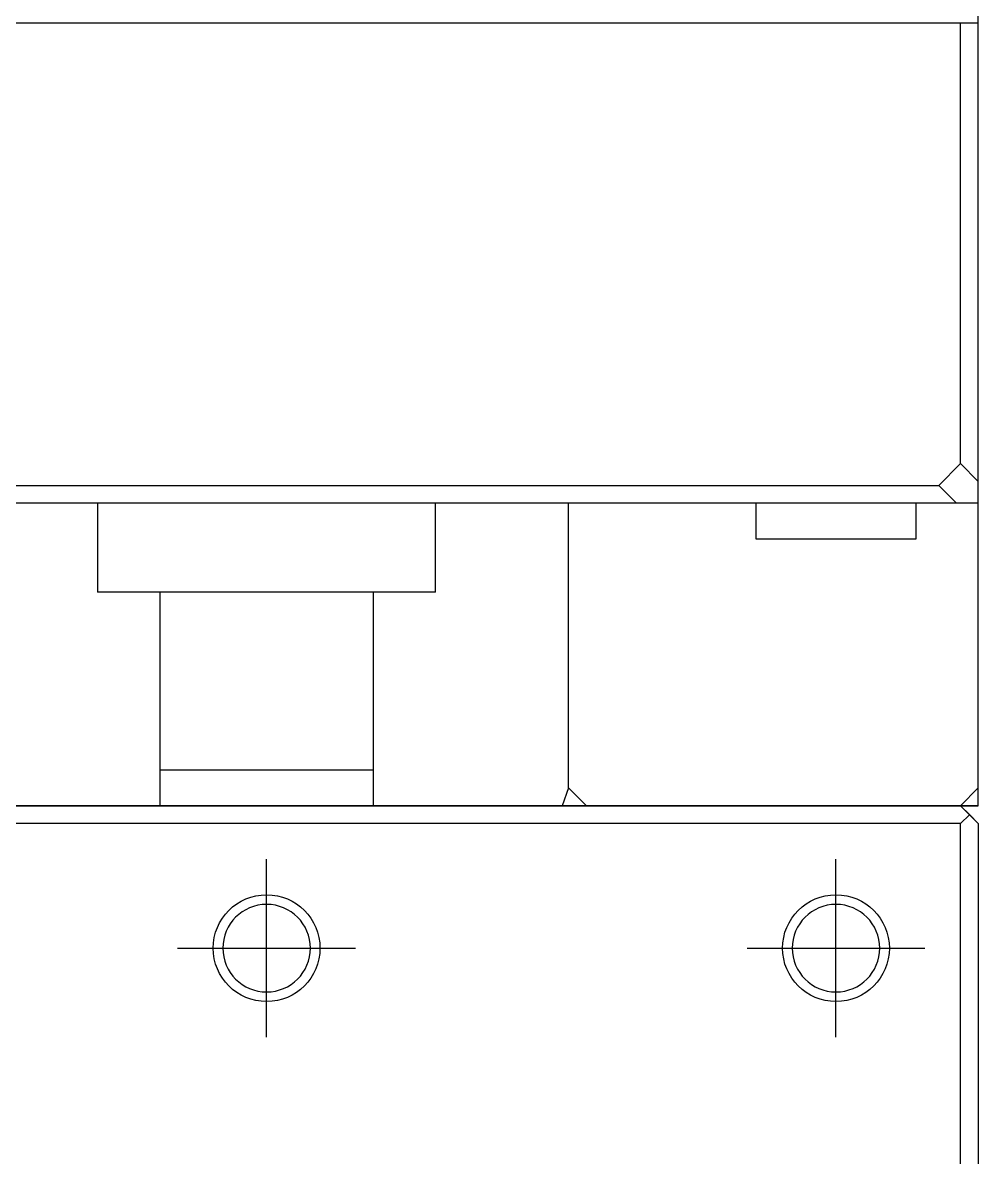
# Model space of a CAD drawing. Extents: x 0 to 634, y -8 to 556.
# Drawn here: x 270.8 to 297.66, y 75.12 to 107 of the extents above; entities that cross this region are included whole.
import ezdxf

# ---------------------------------------------------------------- set-up
doc = ezdxf.new("R2010")
doc.units = 0
doc.header["$LTSCALE"] = 0.5
doc.linetypes.add('CENTER', pattern=[50.8, 31.75, -6.35, 6.35, -6.35])
for name, color, linetype in [('MSM_CENTER', 1, 'CENTER'), ('MSM_CONTINUOUS', 7, 'CONTINUOUS'), ('MSM_NARROW', 5, 'CONTINUOUS')]:
    doc.layers.add(name, color=color, linetype=linetype)

msp = doc.modelspace()

# ---------------------------------------------------------------- linework, layer by layer
at = {"layer": 'MSM_CENTER'}
for p, q in [((277.657, 78.498), (277.657, 83.498)), ((293.657, 78.498), (293.657, 83.498)), ((275.157, 80.998), (280.157, 80.998)), ((291.157, 80.998), (296.157, 80.998))]:
    msp.add_line(p, q, dxfattribs=at)
at = {"layer": 'MSM_CONTINUOUS'}
for p, q in [((297.657, 84.999), (297.657, 154.002)), ((258.157, 106.998), (297.157, 106.998)), ((297.157, 106.998), (297.657, 106.998)), ((297.157, 94.61), (297.157, 106.998)), ((296.545, 93.998), (297.157, 94.61)), ((297.157, 94.61), (297.657, 94.11)), ((258.769, 93.998), (296.545, 93.998)), ((297.045, 93.498), (296.545, 93.998)), ((297.045, 93.498), (258.269, 93.498)), ((272.907, 93.498), (272.907, 90.999)), ((282.407, 90.999), (282.407, 93.498)), ((286.142, 85.499), (286.142, 93.498)), ((291.407, 93.498), (291.407, 92.498)), ((295.907, 92.498), (295.907, 93.498)), ((297.657, 93.498), (297.045, 93.498)), ((291.407, 92.498), (291.416, 92.498)), ((291.416, 92.498), (291.441, 92.498)), ((291.441, 92.498), (291.484, 92.498)), ((291.484, 92.498), (291.543, 92.498)), ((291.543, 92.498), (291.618, 92.498)), ((291.618, 92.498), (291.708, 92.498)), ((291.708, 92.498), (291.814, 92.498)), ((291.814, 92.498), (291.933, 92.498)), ((291.933, 92.498), (292.066, 92.498)), ((292.066, 92.498), (292.211, 92.498)), ((292.211, 92.498), (292.366, 92.498)), ((292.366, 92.498), (292.532, 92.498)), ((292.532, 92.498), (292.706, 92.498)), ((292.706, 92.498), (292.887, 92.498)), ((292.887, 92.498), (293.075, 92.498)), ((293.075, 92.498), (293.266, 92.498)), ((293.266, 92.498), (293.461, 92.498)), ((293.461, 92.498), (293.657, 92.498)), ((293.657, 92.498), (293.853, 92.498)), ((293.853, 92.498), (294.048, 92.498)), ((294.048, 92.498), (294.239, 92.498)), ((294.239, 92.498), (294.426, 92.498)), ((294.426, 92.498), (294.608, 92.498)), ((294.608, 92.498), (294.782, 92.498)), ((294.782, 92.498), (294.947, 92.498)), ((294.947, 92.498), (295.103, 92.498)), ((295.103, 92.498), (295.248, 92.498)), ((295.248, 92.498), (295.381, 92.498)), ((295.381, 92.498), (295.5, 92.498)), ((295.5, 92.498), (295.606, 92.498)), ((295.606, 92.498), (295.696, 92.498)), ((295.696, 92.498), (295.771, 92.498)), ((295.771, 92.498), (295.83, 92.498)), ((295.83, 92.498), (295.873, 92.498)), ((295.873, 92.498), (295.898, 92.498)), ((295.898, 92.498), (295.907, 92.498)), ((272.925, 90.999), (272.907, 90.999)), ((272.979, 90.999), (272.925, 90.999)), ((273.069, 90.999), (272.979, 90.999)), ((273.193, 90.999), (273.069, 90.999)), ((273.352, 90.999), (273.193, 90.999)), ((273.543, 90.999), (273.352, 90.999)), ((273.766, 90.999), (273.543, 90.999)), ((274.018, 90.998), (273.766, 90.999)), ((274.298, 90.998), (274.018, 90.998)), ((274.604, 90.998), (274.298, 90.998)), ((274.932, 90.998), (274.604, 90.998)), ((274.657, 90.998), (274.657, 84.998)), ((275.282, 90.998), (274.932, 90.998)), ((275.65, 90.998), (275.282, 90.998)), ((276.032, 90.998), (275.65, 90.998)), ((276.428, 90.998), (276.032, 90.998)), ((276.832, 90.998), (276.428, 90.998)), ((277.243, 90.998), (276.832, 90.998)), ((277.657, 90.998), (277.243, 90.998)), ((278.071, 90.998), (277.657, 90.998)), ((278.482, 90.998), (278.071, 90.998)), ((278.886, 90.998), (278.482, 90.998)), ((279.282, 90.998), (278.886, 90.998)), ((279.664, 90.998), (279.282, 90.998)), ((280.032, 90.998), (279.664, 90.998)), ((280.381, 90.998), (280.032, 90.998)), ((280.71, 90.998), (280.381, 90.998)), ((280.657, 84.998), (280.657, 90.998)), ((281.016, 90.998), (280.71, 90.998)), ((281.296, 90.998), (281.016, 90.998)), ((281.548, 90.999), (281.296, 90.998)), ((281.771, 90.999), (281.548, 90.999)), ((281.962, 90.999), (281.771, 90.999)), ((282.12, 90.999), (281.962, 90.999)), ((282.245, 90.999), (282.12, 90.999)), ((282.335, 90.999), (282.245, 90.999)), ((282.389, 90.999), (282.335, 90.999)), ((282.407, 90.999), (282.389, 90.999)), ((280.657, 85.999), (274.657, 85.999)), ((286.142, 85.499), (285.963, 84.999)), ((286.642, 84.999), (286.142, 85.499)), ((297.657, 85.499), (297.157, 84.999)), ((297.657, 85), (257.657, 85)), ((258.157, 84.998), (297.157, 84.998)), ((271.032, 85), (270.624, 85)), ((284.657, 84.998), (270.657, 84.998)), ((274.657, 85), (270.949, 85)), ((271.472, 85), (271.032, 85)), ((271.942, 85), (271.472, 85)), ((272.44, 85), (271.942, 85)), ((272.963, 85), (272.44, 85)), ((273.508, 85), (272.963, 85)), ((274.074, 85), (273.508, 85)), ((274.657, 85), (274.074, 85)), ((281.234, 85), (280.657, 85)), ((284.365, 85), (280.657, 85)), ((281.794, 85), (281.234, 85)), ((282.335, 85), (281.794, 85)), ((282.853, 85), (282.335, 85)), ((283.347, 85), (282.853, 85)), ((283.813, 85), (283.347, 85)), ((284.251, 85), (283.813, 85)), ((284.657, 85), (284.251, 85)), ((285.041, 85), (284.657, 85)), ((284.657, 84.998), (284.657, 85)), ((284.657, 84.999), (285.56, 84.999)), ((290.857, 84.998), (284.657, 84.998)), ((285.388, 85), (285.041, 85)), ((285.695, 84.999), (285.388, 85)), ((285.739, 84.999), (285.56, 84.999)), ((285.963, 84.999), (285.695, 84.999)), ((285.926, 84.999), (285.739, 84.999)), ((286.12, 84.999), (285.926, 84.999)), ((285.963, 84.999), (286.642, 84.999)), ((286.32, 84.999), (286.12, 84.999)), ((286.525, 84.999), (286.32, 84.999)), ((286.734, 84.999), (286.525, 84.999)), ((286.642, 84.999), (297.157, 84.999)), ((286.945, 84.999), (286.734, 84.999)), ((287.157, 84.999), (286.945, 84.999)), ((289.857, 84.999), (287.157, 84.999)), ((287.157, 84.999), (287.157, 84.998)), ((289.857, 84.999), (289.857, 84.998)), ((290.857, 84.999), (290.857, 84.998)), ((290.857, 84.999), (293.557, 84.999)), ((293.557, 84.999), (293.777, 84.999)), ((293.777, 84.999), (293.995, 84.999)), ((293.995, 84.999), (294.211, 84.999)), ((294.211, 84.999), (294.422, 84.999)), ((294.422, 84.999), (294.628, 84.999)), ((294.628, 84.999), (294.828, 84.999)), ((294.828, 84.999), (295.02, 84.999)), ((295.02, 84.999), (295.203, 84.999)), ((295.203, 84.999), (295.375, 84.999)), ((295.375, 84.999), (295.537, 84.999)), ((295.537, 84.999), (295.686, 84.999)), ((295.686, 84.999), (295.822, 84.999)), ((295.822, 84.999), (295.944, 84.999)), ((295.944, 84.999), (296.052, 84.999)), ((296.052, 84.999), (296.144, 84.999)), ((296.144, 84.999), (296.22, 84.999)), ((296.22, 84.999), (296.28, 84.999)), ((296.28, 84.999), (296.322, 84.999)), ((296.322, 84.999), (296.348, 84.999)), ((296.348, 84.999), (296.357, 84.999)), ((296.357, 84.999), (296.357, 84.999)), ((296.357, 84.999), (296.857, 84.999)), ((297.157, 84.999), (296.857, 84.999)), ((297.157, 84.999), (297.657, 84.999)), ((297.157, 84.999), (297.657, 84.499)), ((297.407, 84.749), (297.157, 84.999)), ((297.157, 84.998), (297.157, 84.999)), ((297.157, 84.998), (297.407, 84.748)), ((297.407, 84.75), (297.158, 84.999)), ((297.157, 84.498), (258.157, 84.498)), ((297.407, 84.748), (297.157, 84.498)), ((297.157, 45.498), (297.157, 84.498)), ((297.657, 84.5), (297.407, 84.75)), ((297.657, 84.499), (297.407, 84.749)), ((297.407, 84.748), (297.657, 84.498)), ((297.657, 84.5), (297.657, 11))]:
    msp.add_line(p, q, dxfattribs=at)
at = {"layer": 'MSM_CONTINUOUS', "extrusion": (0, 0, -1)}
for centre in [(-277.657, 80.998), (-293.657, 80.998)]:
    msp.add_circle(centre, 1.23, dxfattribs=at)
at = {"layer": 'MSM_NARROW'}
for centre in [(277.657, 80.998), (293.657, 80.998)]:
    msp.add_circle(centre, 1.5, dxfattribs=at)

doc.saveas('drawing.dxf')
